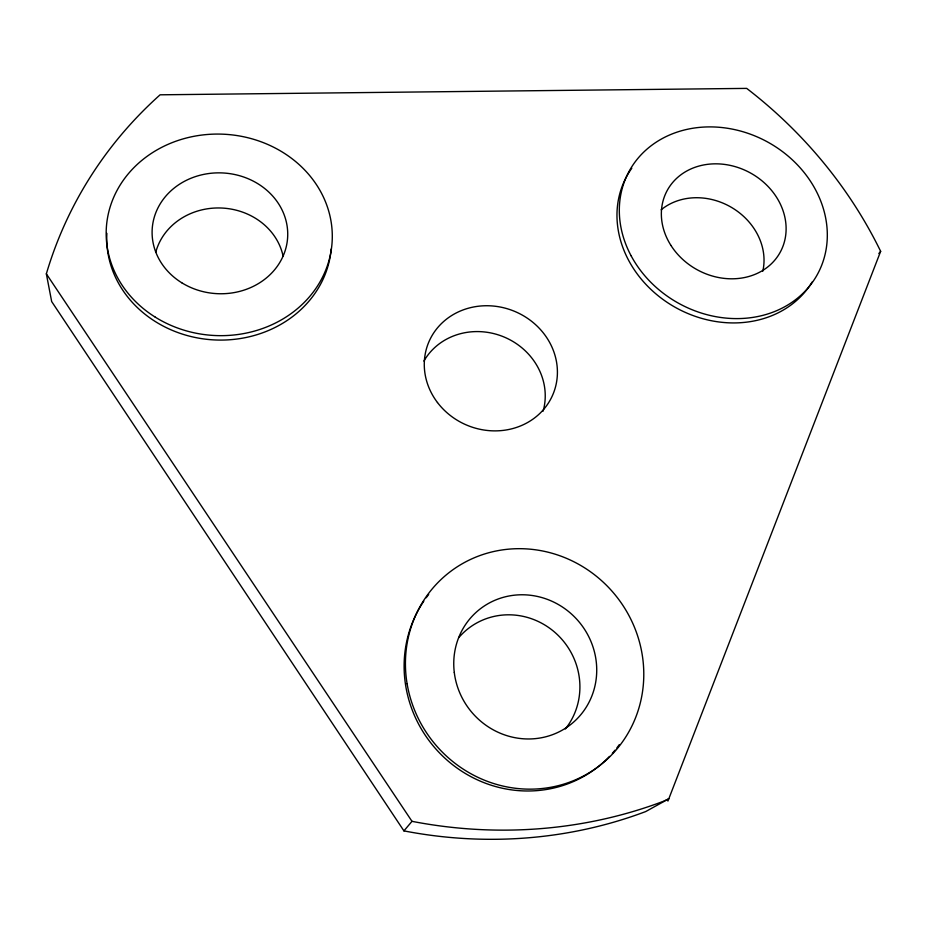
<?xml version="1.0" encoding="UTF-8"?>
<svg xmlns="http://www.w3.org/2000/svg" width="927" height="927" viewBox="0 0 927 927"><rect width="100%" height="100%" fill="white"/><g stroke="black" fill="none" stroke-linecap="round" stroke-linejoin="round"><path stroke-width="1.39" d="M667.915 801.102L880.65 251.333A451.611 415.899 22.7 0 0 746.687 88.389L160.104 94.809A451.611 415.899 22.7 0 0 46.35 273.847L51.669 301.553L403.917 830.882A436.014 404.056 22.9 0 0 645.702 811.565L668.819 798.784L662.909 801.496A451.611 415.899 22.7 0 1 411.994 821.334L403.917 830.882M878.831 253.535L880.65 251.333M46.35 273.847L411.994 821.334M812.156 281.982A106.744 91.715 28.9 0 1 669.792 304.079A106.744 91.715 28.9 0 1 631.808 168.193M609.491 756.42A121.634 116.304 50.9 0 1 449.398 762.133A121.634 116.304 50.9 0 1 423.801 601.148M426.188 597.764A121.634 116.304 50.9 0 1 428.68 594.485M619.34 744.59A121.634 116.304 50.9 0 1 616.826 747.95M615.064 750.14A121.634 116.304 50.9 0 1 612.33 753.338M331.182 249.027A112.445 100.278 3.5 0 1 211.947 339.78A112.445 100.278 3.5 0 1 106.872 233.372M458.761 637.637A70.336 67.462 52.9 0 1 554.45 631.982A70.336 67.462 52.9 0 1 565.343 728.981M155.782 252.167A65.157 58.505 3 0 1 220.777 207.996A65.157 58.505 3 0 1 283.152 256.373M661.148 209.792A61.947 53.685 29.1 0 1 732.237 207.845A61.947 53.685 29.1 0 1 762.805 271.217M423.917 361.055A65.075 60 22.6 0 1 504.161 337.046A65.075 60 22.6 0 1 543.129 411.148M437.463 402.515A67.37 61.715 22.5 0 0 551.982 396.582A67.37 61.715 22.5 0 0 483.083 305.829A67.37 61.715 22.5 0 0 437.463 402.515M454.288 672.492A73.418 70.151 50.4 0 0 568.297 726.316A73.418 70.151 50.4 0 0 553.141 601.808A73.418 70.151 50.4 0 0 454.288 672.492M181.727 282.747A67.845 60.417 3.7 0 0 287.544 238.691A67.845 60.417 3.7 0 0 190.475 178.459A67.845 60.417 3.7 0 0 181.727 282.747M670.939 245.423A64.392 55.238 28.8 0 0 778.912 254.473A64.392 55.238 28.8 0 0 721.345 164.067A64.392 55.238 28.8 0 0 670.939 245.423M631.078 255.725A107.335 92.097 28.8 0 0 811.044 284.207A107.335 92.097 28.8 0 0 727.822 128.32A107.335 92.097 28.8 0 0 631.078 255.725M155.226 317.115A113.106 100.742 3.6 0 0 331.947 244.218A113.106 100.742 3.6 0 0 170.533 143.279A113.106 100.742 3.6 0 0 155.226 317.115M407.104 683.755A122.399 116.964 50.6 0 0 600.638 764.833A122.399 116.964 50.6 0 0 566.084 558.17A122.399 116.964 50.6 0 0 407.104 683.755"/></g></svg>
